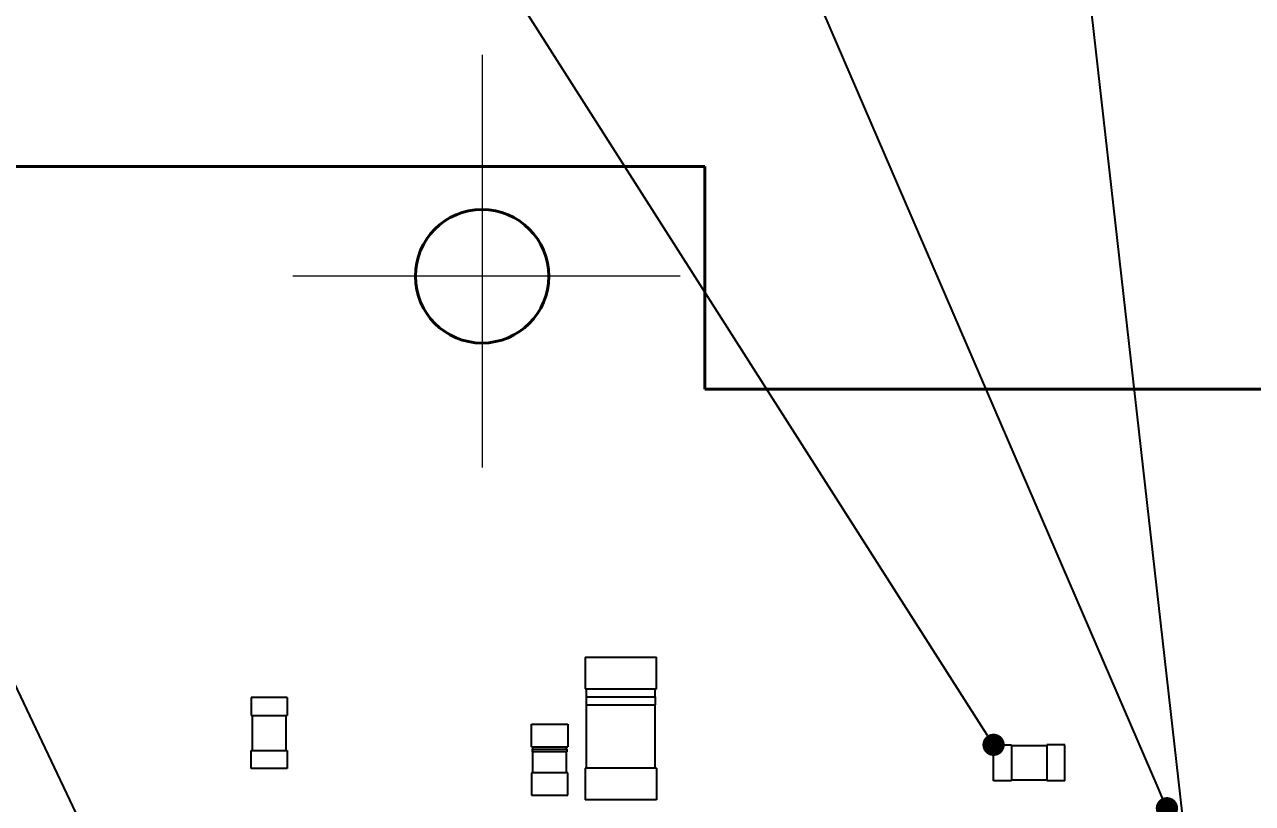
# Paper-space layout 'Layout1' of a CAD drawing. Header units: millimetres. Extents: x 0 to 841, y 0 to 594.
# Drawn here: x 243.1 to 298.3, y 503.8 to 538.8 of the extents above; entities that cross this region are included whole.
import ezdxf
from ezdxf import colors
from ezdxf.entities.mleader import LeaderData, LeaderLine
from ezdxf.math import Vec2, Vec3

# ---------------------------------------------------------------- set-up
doc = ezdxf.new("R2010")
doc.units = ezdxf.units.MM
doc.layers.get('0').update_dxf_attribs({"lineweight": 50})
doc.styles.add('GOST-2.304_Type-B_italic', font='GOST Common Italic.ttf')

# ---------------------------------------------------------------- blocks, each defined once
blk = doc.blocks.new('_Dot')
at = {"color": 0, "linetype": 'ByBlock', "lineweight": -2}
blk.add_line((-0.5, 0), (-1, 0), dxfattribs=at)
at = {"color": 0, "linetype": 'ByBlock', "lineweight": 90, "const_width": 0.5}
blk.add_lwpolyline([(-0.25, 0, 1), (0.25, 0, 1)], format="xyb", close=True, dxfattribs=at)

psp = doc.layouts.get("Layout1")

# ---------------------------------------------------------------- linework, layer by layer
at = {"color": 18, "lineweight": 20, "true_color": 0x000000}
for p, q in [((263.702, 537.471), (263.702, 518.927)), ((272.604, 527.521), (255.204, 527.521))]:
    psp.add_line(p, q, dxfattribs=at)
at = {"color": 18, "linetype": 'Continuous', "lineweight": 40, "true_color": 0x000000}
for p, q in [((113.712, 532.449), (273.71, 532.449)), ((273.71, 532.449), (273.71, 522.449)), ((273.71, 522.449), (313.71, 522.449))]:
    psp.add_line(p, q, dxfattribs=at)
at = {"color": 18, "linetype": 'Continuous', "lineweight": 25, "true_color": 0x000000}
for p, q in [((268.334, 510.399), (268.334, 508.977)), ((268.334, 510.399), (271.534, 510.399)), ((271.534, 508.977), (271.534, 510.399)), ((268.334, 508.977), (271.534, 508.977)), ((268.38, 508.621), (268.38, 508.265)), ((268.38, 508.621), (271.488, 508.621)), ((268.384, 508.977), (268.384, 508.621)), ((271.484, 508.621), (271.484, 508.977)), ((271.488, 508.265), (271.488, 508.621)), ((254.946, 508.599), (253.322, 508.599)), ((253.322, 508.599), (253.322, 507.787)), ((254.946, 508.599), (254.946, 507.787)), ((268.38, 508.265), (271.488, 508.265)), ((268.384, 508.265), (268.384, 505.421)), ((271.484, 505.421), (271.484, 508.265)), ((253.322, 507.787), (254.946, 507.787)), ((253.372, 507.787), (253.372, 506.211)), ((254.896, 506.211), (254.896, 507.787)), ((265.922, 507.399), (267.546, 507.399)), ((265.922, 506.383), (265.922, 507.399)), ((267.546, 507.399), (267.546, 506.383)), ((286.68, 506.467), (287.492, 506.467)), ((286.68, 504.843), (286.68, 506.467)), ((287.492, 506.467), (287.492, 504.843)), ((289.068, 506.417), (287.492, 506.417)), ((289.068, 506.467), (289.068, 504.843)), ((289.88, 506.467), (289.068, 506.467)), ((289.88, 504.843), (289.88, 506.467)), ((253.322, 506.211), (254.946, 506.211)), ((253.322, 505.399), (253.322, 506.211)), ((254.946, 506.211), (254.946, 505.399)), ((265.922, 506.383), (267.546, 506.383)), ((265.966, 506.267), (267.502, 506.267)), ((265.966, 506.149), (265.966, 506.267)), ((267.502, 506.149), (265.966, 506.149)), ((265.972, 506.383), (265.972, 506.267)), ((265.972, 506.149), (265.972, 505.215)), ((267.496, 506.267), (267.496, 506.383)), ((267.496, 505.215), (267.496, 506.149)), ((267.502, 506.267), (267.502, 506.149)), ((254.946, 505.399), (253.322, 505.399)), ((268.334, 505.421), (268.334, 503.999)), ((271.534, 505.421), (268.334, 505.421)), ((271.534, 505.421), (271.534, 503.999)), ((267.546, 505.215), (265.922, 505.215)), ((265.922, 505.215), (265.922, 504.199)), ((267.546, 504.199), (267.546, 505.215)), ((287.492, 504.843), (286.68, 504.843)), ((287.492, 504.893), (289.068, 504.893)), ((289.88, 504.843), (289.068, 504.843)), ((265.922, 504.199), (267.546, 504.199)), ((271.534, 503.999), (268.334, 503.999))]:
    psp.add_line(p, q, dxfattribs=at)
at = {"color": 18, "linetype": 'Continuous', "lineweight": 40, "true_color": 0x000000}
psp.add_circle((263.702, 527.521), 3, dxfattribs=at)

# ---------------------------------------------------------------- leaders
at = {"color": 18, "lineweight": 20, "true_color": 0x000000}
ml = psp.add_multileader_mtext('Standard', dxfattribs=at)
ml.set_content('8', color=(0, 0, 0), style='GOST-2.304_Type-B_italic')
ml.set_leader_properties()
ml.set_arrow_properties(name='DOT')
ml.build(insert=Vec2(0, 0))
ml.multileader.update_dxf_attribs({"text_left_attachment_type": 6, "text_right_attachment_type": 6, "dogleg_length": 0, "arrow_head_size": 1})
ctx = ml.context
ctx.base_point, ctx.arrow_head_size, ctx.landing_gap_size, ctx.plane_origin = Vec3(217.412, 556.88), 1, 0, Vec3(247.592, 500.057)
ctx.left_attachment, ctx.right_attachment, ctx.text_align_type = 6, 6, 2
notes = []
notes.append((ctx, [(0, (1, 1, 0), (220.073, 556.88), (-1, 0), 0, [(0, [(250.036, 493.763)], 0, [])])]))
ctx.mtext.insert, ctx.mtext.alignment, ctx.mtext.flow_direction = Vec3(220.073, 561.68), 3, 5
ml = psp.add_multileader_mtext('Standard', dxfattribs=at)
ml.set_content('2', color=(0, 0, 0), style='GOST-2.304_Type-B_italic')
ml.set_leader_properties()
ml.set_arrow_properties(name='DOT')
ml.build(insert=Vec2(0, 0))
ml.multileader.update_dxf_attribs({"text_left_attachment_type": 6, "text_right_attachment_type": 6, "dogleg_length": 0, "arrow_head_size": 1})
ctx = ml.context
ctx.base_point, ctx.arrow_head_size, ctx.landing_gap_size, ctx.plane_origin = Vec3(251.7, 556.88), 1, 0, Vec3(286.68, 506.467)
ctx.left_attachment, ctx.right_attachment, ctx.text_align_type = 6, 6, 2
notes.append((ctx, [(0, (1, 1, 0), (254.54, 556.88), (-1, 0), 0, [(0, [(286.68, 506.467)], 0, [])])]))
ctx.mtext.insert, ctx.mtext.alignment, ctx.mtext.flow_direction = Vec3(254.54, 561.68), 3, 5
ml = psp.add_multileader_mtext('Standard', dxfattribs=at)
ml.set_content('3', color=(0, 0, 0), style='GOST-2.304_Type-B_italic')
ml.set_leader_properties()
ml.set_arrow_properties(name='DOT')
ml.build(insert=Vec2(0, 0))
ml.multileader.update_dxf_attribs({"text_left_attachment_type": 6, "text_right_attachment_type": 6, "dogleg_length": 0, "arrow_head_size": 1})
ctx = ml.context
ctx.base_point, ctx.arrow_head_size, ctx.landing_gap_size, ctx.plane_origin = Vec3(268.648, 556.88), 1, 0, Vec3(294.468, 503.617)
ctx.left_attachment, ctx.right_attachment, ctx.text_align_type = 6, 6, 2
notes.append((ctx, [(0, (1, 1, 0), (271.484, 556.88), (-1, 0), 0, [(0, [(294.468, 503.617)], 0, [])])]))
ctx.mtext.insert, ctx.mtext.alignment, ctx.mtext.flow_direction = Vec3(271.484, 561.68), 3, 5
ml = psp.add_multileader_mtext('Standard', dxfattribs=at)
ml.set_content('4', color=(0, 0, 0), style='GOST-2.304_Type-B_italic')
ml.set_leader_properties()
ml.set_arrow_properties(name='DOT')
ml.build(insert=Vec2(0, 0))
ml.multileader.update_dxf_attribs({"text_left_attachment_type": 6, "text_right_attachment_type": 6, "dogleg_length": 0, "arrow_head_size": 1})
ctx = ml.context
ctx.base_point, ctx.arrow_head_size, ctx.landing_gap_size, ctx.plane_origin = Vec3(286.637, 556.88), 1, 0, Vec3(296.042, 495.639)
ctx.left_attachment, ctx.right_attachment, ctx.text_align_type = 6, 6, 2
notes.append((ctx, [(0, (1, 1, 0), (289.107, 556.88), (-1, 0), 0, [(0, [(296.042, 495.639)], 0, [])])]))
ctx.mtext.insert, ctx.mtext.alignment, ctx.mtext.flow_direction = Vec3(289.107, 561.68), 3, 5
for ctx, leaders in notes:
    for number, flags, end, landing, length, lines in leaders:
        leader = LeaderData()
        leader.index, (leader.has_last_leader_line, leader.has_dogleg_vector, leader.attachment_direction) = number, flags
        leader.last_leader_point, leader.dogleg_vector, leader.dogleg_length = Vec3(end), Vec3(landing), length
        for number, points, colour, breaks in lines:
            line = LeaderLine()
            line.index, line.vertices, line.color, line.breaks = number, Vec3.list(points), colors.encode_raw_color(colour), breaks
            leader.lines.append(line)
        ctx.leaders.append(leader)

doc.saveas('drawing.dxf')
